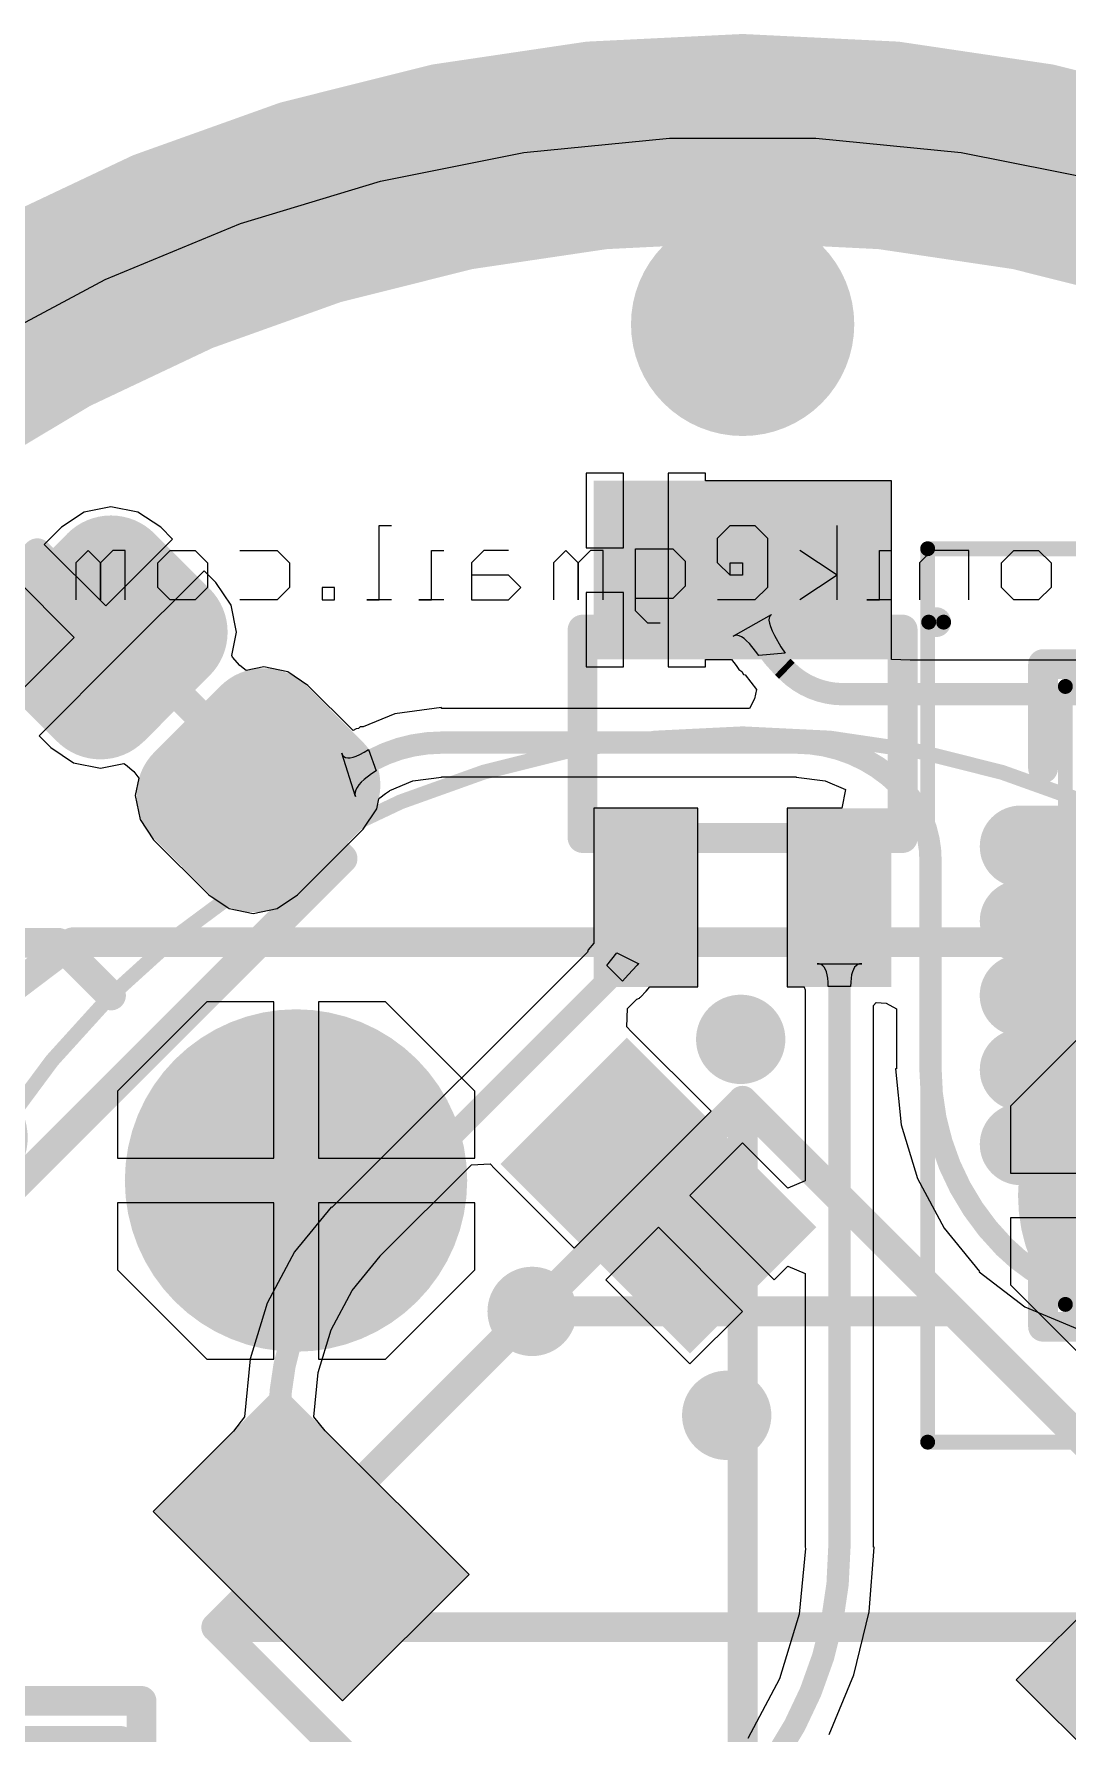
# Model space of a CAD drawing. Header units: millimetres. Extents: x 55.2 to 76.6, y 56.7 to 78.1.
# Drawn here: x 61.15 to 68.09, y 66.73 to 78.14 of the extents above; entities that cross this region are included whole.
import ezdxf

# ---------------------------------------------------------------- set-up
doc = ezdxf.new("R2010")
doc.units = ezdxf.units.MM
for name, color, linetype in [('BottomLayer', 5, 'Continuous'), ('BottomOverlay', 54, 'Continuous'), ('BottomPaste', 16, 'Continuous'), ('BottomSolder', 6, 'Continuous'), ('Mechanical1', 6, 'Continuous'), ('Mechanical13', 56, 'Continuous'), ('Mechanical15', 56, 'Continuous'), ('MultiLayer', 9, 'Continuous'), ('PadHoleLayer', 156, 'Continuous'), ('TopLayer', 1, 'Continuous'), ('TopOverlay', 2, 'Continuous'), ('TopPaste', 8, 'Continuous'), ('TopSolder', 216, 'Continuous'), ('ViaHoleLayer', 16, 'Continuous')]:
    doc.layers.add(name, color=color, linetype=linetype)

# ---------------------------------------------------------------- blocks, each defined once
blk = doc.blocks.new('DCK_2')
at = {"layer": 'TopLayer'}
for points in [[(-0.85, 0.65), (-0.45, 0.65), (-0.85, 1.55), (-0.45, 1.55)], [(0.45, 0.65), (0.85, 0.65), (0.45, 1.55), (0.85, 1.55)], [(-0.85, -1.55), (-0.45, -1.55), (-0.85, -0.65), (-0.45, -0.65)], [(-0.2, -1.55), (0.2, -1.55), (-0.2, -0.65), (0.2, -0.65)], [(0.45, -1.55), (0.85, -1.55), (0.45, -0.65), (0.85, -0.65)]]:
    blk.add_solid(points, dxfattribs=at)
at = {"layer": 'TopOverlay', "const_width": 0.2}
for points in [[(-1.075, -0.7), (-1.075, 0.7)], [(1.075, 0.7), (-1.075, 0.7)], [(1.075, -0.7), (1.075, 0.7)], [(1.075, -0.7), (-1.075, -0.7)]]:
    blk.add_lwpolyline(points, dxfattribs=at)
at = {"layer": 'TopOverlay'}
for points, const_width in [([(-1.125, 0.7, 1), (-1.025, 0.7, 1)], 0.1), ([(-1.125, 0.7, 1), (-1.025, 0.7, 1)], 0.1), ([(1.025, 0.7, 1), (1.125, 0.7, 1)], 0.1), ([(1.025, 0.7, 1), (1.125, 0.7, 1)], 0.1), ([(-1.25, -0.75, 1), (-1.35, -0.75, 1)], 0.1), ([(-1.125, -0.7, 1), (-1.025, -0.7, 1)], 0.1), ([(-1.125, -0.7, 1), (-1.025, -0.7, 1)], 0.1), ([(1.025, -0.7, 1), (1.125, -0.7, 1)], 0.1), ([(1.025, -0.7, 1), (1.125, -0.7, 1)], 0.1), ([(-1.375, -0.75, 1), (-1.325, -0.75, 1)], 0.05), ([(-1.275, -0.75, 1), (-1.225, -0.75, 1)], 0.05)]:
    blk.add_lwpolyline(points, format="xyb", close=True, dxfattribs=dict(at, const_width=const_width))
at = {"layer": 'TopPaste'}
for points in [[(-0.85, 0.65), (-0.45, 0.65), (-0.85, 1.55), (-0.45, 1.55)], [(0.45, 0.65), (0.85, 0.65), (0.45, 1.55), (0.85, 1.55)], [(-0.85, -1.55), (-0.45, -1.55), (-0.85, -0.65), (-0.45, -0.65)], [(-0.2, -1.55), (0.2, -1.55), (-0.2, -0.65), (0.2, -0.65)], [(0.45, -1.55), (0.85, -1.55), (0.45, -0.65), (0.85, -0.65)]]:
    blk.add_solid(points, dxfattribs=at)
at = {"layer": 'TopSolder'}
for points in [[(-1, 0.5), (-0.3, 0.5), (-1, 1.7), (-0.3, 1.7)], [(0.3, 0.5), (1, 0.5), (0.3, 1.7), (1, 1.7)], [(-1, -1.7), (-0.3, -1.7), (-1, -0.5), (-0.3, -0.5)], [(-0.35, -1.7), (0.35, -1.7), (-0.35, -0.5), (0.35, -0.5)], [(0.3, -1.7), (1, -1.7), (0.3, -0.5), (1, -0.5)]]:
    blk.add_solid(points, dxfattribs=at)
blk = doc.blocks.new('LINX_CELL_HOLDER_SMT_1225_B_4')
at = {"layer": 'BottomLayer', "const_width": 1}
for points in [[(-3.5, -2.9, 1), (-2.5, -2.9, 1)], [(2.5, -3, 1), (3.5, -3, 1)]]:
    blk.add_lwpolyline(points, format="xyb", close=True, dxfattribs=at)
at = {"layer": 'BottomOverlay', "const_width": 0.1}
for points in [[(6, 0, 1), (-6, 0, 1)], [(4.45, -4.6, 1), (4.55, -4.6, 1)], [(4.45, -4.6, 1), (4.55, -4.6, 1)]]:
    blk.add_lwpolyline(points, format="xyb", close=True, dxfattribs=at)
at = {"layer": 'BottomOverlay', "const_width": 0.2}
for points in [[(6.75, -2.9), (4.5, -4.6)], [(4.5, -4.6), (-4.5, -4.6)]]:
    blk.add_lwpolyline(points, dxfattribs=at)
at = {"layer": 'BottomPaste', "const_width": 1}
for points in [[(-3.5, -2.9, 1), (-2.5, -2.9, 1)], [(2.5, -3, 1), (3.5, -3, 1)]]:
    blk.add_lwpolyline(points, format="xyb", close=True, dxfattribs=at)
at = {"layer": 'BottomSolder', "const_width": 1.15}
for points in [[(-3.575, -2.9, 1), (-2.425, -2.9, 1)], [(2.425, -3, 1), (3.575, -3, 1)]]:
    blk.add_lwpolyline(points, format="xyb", close=True, dxfattribs=at)
blk = doc.blocks.new('WS2812B_10')
at = {"layer": 'TopLayer'}
for points in [[(-3.2, 1.2), (-1.7, 1.2), (-3.2, 2.1), (-1.7, 2.1)], [(1.7, 1.2), (3.2, 1.2), (1.7, 2.1), (3.2, 2.1)], [(-3.2, -2.1), (-1.7, -2.1), (-3.2, -1.2), (-1.7, -1.2)], [(1.7, -2.1), (3.2, -2.1), (1.7, -1.2), (3.2, -1.2)]]:
    blk.add_solid(points, dxfattribs=at)
at = {"layer": 'TopOverlay', "const_width": 0.2}
for points in [[(2.5, 2.5), (-2.5, 2.5)], [(-2.5, 2.5), (-2.5, -2.5)], [(2.5, 2.5), (2.5, -2.5)], [(2.5, -0.5), (0.5, -2.5)], [(2.5, -2.5), (-2.5, -2.5)]]:
    blk.add_lwpolyline(points, dxfattribs=at)
at = {"layer": 'TopOverlay', "const_width": 0.1}
for points in [[(-2.55, 2.5, 1), (-2.45, 2.5, 1)], [(-2.55, 2.5, 1), (-2.45, 2.5, 1)], [(2.45, 2.5, 1), (2.55, 2.5, 1)], [(2.45, 2.5, 1), (2.55, 2.5, 1)], [(2.45, -0.5, 1), (2.55, -0.5, 1)], [(-2.55, -2.5, 1), (-2.45, -2.5, 1)], [(-2.55, -2.5, 1), (-2.45, -2.5, 1)], [(0.45, -2.5, 1), (0.55, -2.5, 1)], [(2.45, -2.5, 1), (2.55, -2.5, 1)], [(2.45, -2.5, 1), (2.55, -2.5, 1)]]:
    blk.add_lwpolyline(points, format="xyb", close=True, dxfattribs=at)
at = {"layer": 'TopPaste'}
for points in [[(-3.2, 1.2), (-1.7, 1.2), (-3.2, 2.1), (-1.7, 2.1)], [(1.7, 1.2), (3.2, 1.2), (1.7, 2.1), (3.2, 2.1)], [(-3.2, -2.1), (-1.7, -2.1), (-3.2, -1.2), (-1.7, -1.2)], [(1.7, -2.1), (3.2, -2.1), (1.7, -1.2), (3.2, -1.2)]]:
    blk.add_solid(points, dxfattribs=at)
at = {"layer": 'TopSolder'}
for points in [[(-3.35, 1.05), (-1.55, 1.05), (-3.35, 2.25), (-1.55, 2.25)], [(1.55, 1.05), (3.35, 1.05), (1.55, 2.25), (3.35, 2.25)], [(-3.35, -2.25), (-1.55, -2.25), (-3.35, -1.05), (-1.55, -1.05)], [(1.55, -2.25), (3.35, -2.25), (1.55, -1.05), (3.35, -1.05)]]:
    blk.add_solid(points, dxfattribs=at)
blk = doc.blocks.new('C1608_0603_11')
at = {"layer": 'Mechanical13', "const_width": 0.2}
for points in [[(1.524, 0.762), (-1.524, 0.762)], [(-1.524, -0.762), (-1.524, 0.762)], [(1.524, -0.762), (1.524, 0.762)], [(-1.524, -0.762), (1.524, -0.762)]]:
    blk.add_lwpolyline(points, dxfattribs=at)
at = {"layer": 'Mechanical13', "const_width": 0.1}
for points in [[(-1.574, 0.762, 1), (-1.474, 0.762, 1)], [(-1.574, 0.762, 1), (-1.474, 0.762, 1)], [(1.474, 0.762, 1), (1.574, 0.762, 1)], [(1.474, 0.762, 1), (1.574, 0.762, 1)], [(-1.574, -0.762, 1), (-1.474, -0.762, 1)], [(-1.574, -0.762, 1), (-1.474, -0.762, 1)], [(1.474, -0.762, 1), (1.574, -0.762, 1)], [(1.474, -0.762, 1), (1.574, -0.762, 1)]]:
    blk.add_lwpolyline(points, format="xyb", close=True, dxfattribs=at)
at = {"layer": 'TopLayer'}
for points in [[(-1.393, -0.499), (-0.293, -0.499), (-1.393, 0.501), (-0.293, 0.501)], [(0.307, -0.499), (1.407, -0.499), (0.307, 0.501), (1.407, 0.501)]]:
    blk.add_solid(points, dxfattribs=at)
at = {"layer": 'TopOverlay', "const_width": 0.2}
for points in [[(1.307, 0.901), (-1.793, 0.901)], [(-1.793, -0.899), (-1.793, 0.901)], [(1.307, -0.899), (-1.793, -0.899)]]:
    blk.add_lwpolyline(points, dxfattribs=at)
at = {"layer": 'TopOverlay', "const_width": 0.1}
for points in [[(-1.843, 0.901, 1), (-1.743, 0.901, 1)], [(-1.843, 0.901, 1), (-1.743, 0.901, 1)], [(1.257, 0.901, 1), (1.357, 0.901, 1)], [(-1.843, -0.899, 1), (-1.743, -0.899, 1)], [(-1.843, -0.899, 1), (-1.743, -0.899, 1)], [(1.257, -0.899, 1), (1.357, -0.899, 1)]]:
    blk.add_lwpolyline(points, format="xyb", close=True, dxfattribs=at)
at = {"layer": 'TopPaste'}
for points in [[(-1.393, -0.499), (-0.293, -0.499), (-1.393, 0.501), (-0.293, 0.501)], [(0.307, -0.499), (1.407, -0.499), (0.307, 0.501), (1.407, 0.501)]]:
    blk.add_solid(points, dxfattribs=at)
at = {"layer": 'TopSolder'}
for points in [[(-1.543, -0.649), (-0.143, -0.649), (-1.543, 0.651), (-0.143, 0.651)], [(0.157, -0.649), (1.557, -0.649), (0.157, 0.651), (1.557, 0.651)]]:
    blk.add_solid(points, dxfattribs=at)
blk = doc.blocks.new('EVPAA_02K_15')
at = {"layer": 'TopLayer', "const_width": 0.262}
for points in [[(-2.119, 0.988, 1), (-1.856, 0.988, 1)], [(-1.494, 0.988, 1), (-1.231, 0.988, 1)], [(1.231, 0.988, 1), (1.494, 0.988, 1)], [(1.856, 0.988, 1), (2.119, 0.988, 1)], [(-2.119, 0.463, 1), (-1.856, 0.463, 1)], [(-1.494, 0.463, 1), (-1.231, 0.463, 1)], [(1.231, 0.463, 1), (1.494, 0.463, 1)], [(1.856, 0.463, 1), (2.119, 0.463, 1)], [(-2.119, -0.463, 1), (-1.856, -0.463, 1)], [(-1.494, -0.463, 1), (-1.231, -0.463, 1)], [(1.231, -0.463, 1), (1.494, -0.463, 1)], [(1.856, -0.463, 1), (2.119, -0.463, 1)], [(-2.119, -0.988, 1), (-1.856, -0.988, 1)], [(-1.494, -0.988, 1), (-1.231, -0.988, 1)], [(1.231, -0.988, 1), (1.494, -0.988, 1)], [(1.856, -0.988, 1), (2.119, -0.988, 1)]]:
    blk.add_lwpolyline(points, format="xyb", close=True, dxfattribs=at)
at = {"layer": 'TopLayer'}
for points in [[(-1.987, 0.2), (-1.362, 0.2), (-1.987, 1.25), (-1.362, 1.25)], [(1.988, 1.25), (1.362, 1.25), (1.988, 0.2), (1.362, 0.2)], [(-2.25, 0.463), (-1.1, 0.463), (-2.25, 0.988), (-1.1, 0.988)], [(2.25, 0.988), (1.1, 0.988), (2.25, 0.463), (1.1, 0.463)], [(-1.988, -1.25), (-1.363, -1.25), (-1.988, -0.2), (-1.363, -0.2)], [(1.988, -0.2), (1.362, -0.2), (1.988, -1.25), (1.362, -1.25)], [(-2.25, -0.988), (-1.1, -0.988), (-2.25, -0.463), (-1.1, -0.463)], [(2.25, -0.463), (1.1, -0.463), (2.25, -0.988), (1.1, -0.988)]]:
    blk.add_solid(points, dxfattribs=at)
at = {"layer": 'TopOverlay', "const_width": 0.2}
for points in [[(-1.75, 1.45), (1.75, 1.45)], [(-1.75, 1.45), (-1.75, -1.45)], [(1.75, 1.45), (1.75, -1.45)], [(0, 1), (0, 0.5)], [(-0.5, 0), (0, -0.5)], [(0, -0.5), (0, -1)], [(-1.75, -1.45), (1.75, -1.45)]]:
    blk.add_lwpolyline(points, dxfattribs=at)
at = {"layer": 'TopOverlay', "const_width": 0.1}
for points in [[(-1.8, 1.45, 1), (-1.7, 1.45, 1)], [(-1.8, 1.45, 1), (-1.7, 1.45, 1)], [(1.7, 1.45, 1), (1.8, 1.45, 1)], [(1.7, 1.45, 1), (1.8, 1.45, 1)], [(-0.05, 1, 1), (0.05, 1, 1)], [(-0.05, 0.5, 1), (0.05, 0.5, 1)], [(-0.55, 0, 1), (-0.45, 0, 1)], [(-0.05, -0.5, 1), (0.05, -0.5, 1)], [(-0.05, -0.5, 1), (0.05, -0.5, 1)], [(-0.05, -1, 1), (0.05, -1, 1)], [(-1.8, -1.45, 1), (-1.7, -1.45, 1)], [(-1.8, -1.45, 1), (-1.7, -1.45, 1)], [(1.7, -1.45, 1), (1.8, -1.45, 1)], [(1.7, -1.45, 1), (1.8, -1.45, 1)]]:
    blk.add_lwpolyline(points, format="xyb", close=True, dxfattribs=at)
at = {"layer": 'TopPaste', "const_width": 0.262}
for points in [[(-2.119, 0.988, 1), (-1.856, 0.988, 1)], [(-1.494, 0.988, 1), (-1.231, 0.988, 1)], [(1.231, 0.988, 1), (1.494, 0.988, 1)], [(1.856, 0.988, 1), (2.119, 0.988, 1)], [(-2.119, 0.463, 1), (-1.856, 0.463, 1)], [(-1.494, 0.463, 1), (-1.231, 0.463, 1)], [(1.231, 0.463, 1), (1.494, 0.463, 1)], [(1.856, 0.463, 1), (2.119, 0.463, 1)], [(-2.119, -0.463, 1), (-1.856, -0.463, 1)], [(-1.494, -0.463, 1), (-1.231, -0.463, 1)], [(1.231, -0.463, 1), (1.494, -0.463, 1)], [(1.856, -0.463, 1), (2.119, -0.463, 1)], [(-2.119, -0.988, 1), (-1.856, -0.988, 1)], [(-1.494, -0.988, 1), (-1.231, -0.988, 1)], [(1.231, -0.988, 1), (1.494, -0.988, 1)], [(1.856, -0.988, 1), (2.119, -0.988, 1)]]:
    blk.add_lwpolyline(points, format="xyb", close=True, dxfattribs=at)
at = {"layer": 'TopPaste'}
for points in [[(-1.987, 0.2), (-1.362, 0.2), (-1.987, 1.25), (-1.362, 1.25)], [(1.988, 1.25), (1.362, 1.25), (1.988, 0.2), (1.362, 0.2)], [(-2.25, 0.463), (-1.1, 0.463), (-2.25, 0.988), (-1.1, 0.988)], [(2.25, 0.988), (1.1, 0.988), (2.25, 0.463), (1.1, 0.463)], [(-1.988, -1.25), (-1.363, -1.25), (-1.988, -0.2), (-1.363, -0.2)], [(1.988, -0.2), (1.362, -0.2), (1.988, -1.25), (1.362, -1.25)], [(-2.25, -0.988), (-1.1, -0.988), (-2.25, -0.463), (-1.1, -0.463)], [(2.25, -0.463), (1.1, -0.463), (2.25, -0.988), (1.1, -0.988)]]:
    blk.add_solid(points, dxfattribs=at)
at = {"layer": 'TopSolder', "const_width": 0.412}
for points in [[(-2.194, 0.988, 1), (-1.781, 0.988, 1)], [(-1.569, 0.988, 1), (-1.156, 0.988, 1)], [(1.156, 0.988, 1), (1.569, 0.988, 1)], [(1.781, 0.988, 1), (2.194, 0.988, 1)], [(-2.194, 0.463, 1), (-1.781, 0.463, 1)], [(-1.569, 0.463, 1), (-1.156, 0.463, 1)], [(1.156, 0.463, 1), (1.569, 0.463, 1)], [(1.781, 0.463, 1), (2.194, 0.463, 1)], [(-2.194, -0.463, 1), (-1.781, -0.463, 1)], [(-1.569, -0.463, 1), (-1.156, -0.463, 1)], [(1.156, -0.463, 1), (1.569, -0.463, 1)], [(1.781, -0.463, 1), (2.194, -0.463, 1)], [(-2.194, -0.988, 1), (-1.781, -0.988, 1)], [(-1.569, -0.988, 1), (-1.156, -0.988, 1)], [(1.156, -0.988, 1), (1.569, -0.988, 1)], [(1.781, -0.988, 1), (2.194, -0.988, 1)]]:
    blk.add_lwpolyline(points, format="xyb", close=True, dxfattribs=at)
at = {"layer": 'TopSolder'}
for points in [[(-1.987, 0.05), (-1.362, 0.05), (-1.987, 1.4), (-1.362, 1.4)], [(1.988, 1.4), (1.362, 1.4), (1.988, 0.05), (1.362, 0.05)], [(-2.4, 0.463), (-0.95, 0.463), (-2.4, 0.988), (-0.95, 0.988)], [(2.4, 0.988), (0.95, 0.988), (2.4, 0.463), (0.95, 0.463)], [(-1.988, -1.4), (-1.363, -1.4), (-1.988, -0.05), (-1.363, -0.05)], [(1.988, -0.05), (1.362, -0.05), (1.988, -1.4), (1.362, -1.4)], [(-2.4, -0.988), (-0.95, -0.988), (-2.4, -0.463), (-0.95, -0.463)], [(2.4, -0.463), (0.95, -0.463), (2.4, -0.988), (0.95, -0.988)]]:
    blk.add_solid(points, dxfattribs=at)
blk = doc.blocks.new('20M1_M_16')
at = {"layer": 'Mechanical13', "const_width": 0.1}
for points in [[(-2.075, -2.075), (-2.075, 2.075)], [(2.075, 2.075), (-2.075, 2.075)], [(2.075, -2.075), (2.075, 2.075)], [(2.075, -2.075), (-2.075, -2.075)]]:
    blk.add_lwpolyline(points, dxfattribs=at)
at = {"layer": 'Mechanical13'}
for points, const_width in [([(-2.1, 2.075, 1), (-2.05, 2.075, 1)], 0.05), ([(-2.1, 2.075, 1), (-2.05, 2.075, 1)], 0.05), ([(2.05, 2.075, 1), (2.1, 2.075, 1)], 0.05), ([(2.05, 2.075, 1), (2.1, 2.075, 1)], 0.05), ([(-0.675, 1.175, 1), (-1.675, 1.175, 1)], 0.1), ([(-1.7, 1.175, 1), (-1.65, 1.175, 1)], 0.05), ([(-0.7, 1.175, 1), (-0.65, 1.175, 1)], 0.05), ([(-2.1, -2.075, 1), (-2.05, -2.075, 1)], 0.05), ([(-2.1, -2.075, 1), (-2.05, -2.075, 1)], 0.05), ([(2.05, -2.075, 1), (2.1, -2.075, 1)], 0.05), ([(2.05, -2.075, 1), (2.1, -2.075, 1)], 0.05)]:
    blk.add_lwpolyline(points, format="xyb", close=True, dxfattribs=dict(at, const_width=const_width))
at = {"layer": 'Mechanical15', "const_width": 0.1}
for points in [[(-3, -3), (-3, 3)], [(3, 3), (-3, 3)], [(3, -3), (3, 3)], [(0, -0.5), (0, 0.5)], [(0.5, 0), (-0.5, 0)], [(3, -3), (-3, -3)]]:
    blk.add_lwpolyline(points, dxfattribs=at)
at = {"layer": 'Mechanical15', "const_width": 0.05}
for points in [[(-3.025, 3, 1), (-2.975, 3, 1)], [(-3.025, 3, 1), (-2.975, 3, 1)], [(2.975, 3, 1), (3.025, 3, 1)], [(2.975, 3, 1), (3.025, 3, 1)], [(-0.025, 0.5, 1), (0.025, 0.5, 1)], [(-0.525, 0, 1), (-0.475, 0, 1)], [(0.475, 0, 1), (0.525, 0, 1)], [(-0.025, -0.5, 1), (0.025, -0.5, 1)], [(-3.025, -3, 1), (-2.975, -3, 1)], [(-3.025, -3, 1), (-2.975, -3, 1)], [(2.975, -3, 1), (3.025, -3, 1)], [(2.975, -3, 1), (3.025, -3, 1)]]:
    blk.add_lwpolyline(points, format="xyb", close=True, dxfattribs=at)
at = {"layer": 'TopLayer', "const_width": 0.25}
for points in [[(-1, 2.375), (-1, 1.725)], [(-0.5, 2.375), (-0.5, 1.725)], [(0, 2.375), (0, 1.725)], [(0.5, 2.375), (0.5, 1.725)], [(1, 2.375), (1, 1.725)], [(-2.375, 1), (-1.725, 1)], [(1.725, 1), (2.375, 1)], [(-2.375, 0.5), (-1.725, 0.5)], [(1.725, 0.5), (2.375, 0.5)], [(-2.375, 0), (-1.725, 0)], [(1.725, 0), (2.375, 0)], [(-2.375, -0.5), (-1.725, -0.5)], [(1.725, -0.5), (2.375, -0.5)], [(-2.375, -1), (-1.725, -1)], [(1.725, -1), (2.375, -1)], [(-1, -1.725), (-1, -2.375)], [(-0.5, -1.725), (-0.5, -2.375)], [(0, -1.725), (0, -2.375)], [(0.5, -1.725), (0.5, -2.375)], [(1, -1.725), (1, -2.375)]]:
    blk.add_lwpolyline(points, dxfattribs=at)
at = {"layer": 'TopLayer', "const_width": 0.125}
for points in [[(-1.062, 2.375, 1), (-0.937, 2.375, 1)], [(-0.562, 2.375, 1), (-0.437, 2.375, 1)], [(-0.062, 2.375, 1), (0.062, 2.375, 1)], [(0.437, 2.375, 1), (0.562, 2.375, 1)], [(0.938, 2.375, 1), (1.063, 2.375, 1)], [(-1.062, 1.725, 1), (-0.937, 1.725, 1)], [(-0.562, 1.725, 1), (-0.437, 1.725, 1)], [(-0.062, 1.725, 1), (0.062, 1.725, 1)], [(0.437, 1.725, 1), (0.562, 1.725, 1)], [(0.938, 1.725, 1), (1.063, 1.725, 1)], [(-2.438, 1, 1), (-2.313, 1, 1)], [(-1.788, 1, 1), (-1.663, 1, 1)], [(1.662, 1, 1), (1.787, 1, 1)], [(2.312, 1, 1), (2.437, 1, 1)], [(-2.438, 0.5, 1), (-2.313, 0.5, 1)], [(-1.788, 0.5, 1), (-1.663, 0.5, 1)], [(1.662, 0.5, 1), (1.787, 0.5, 1)], [(2.312, 0.5, 1), (2.437, 0.5, 1)], [(-2.438, 0, 1), (-2.313, 0, 1)], [(-1.788, 0, 1), (-1.663, 0, 1)], [(1.662, 0, 1), (1.787, 0, 1)], [(2.312, 0, 1), (2.437, 0, 1)], [(-2.438, -0.5, 1), (-2.313, -0.5, 1)], [(-1.788, -0.5, 1), (-1.663, -0.5, 1)], [(1.662, -0.5, 1), (1.787, -0.5, 1)], [(2.312, -0.5, 1), (2.437, -0.5, 1)], [(-2.438, -1, 1), (-2.313, -1, 1)], [(-1.788, -1, 1), (-1.663, -1, 1)], [(1.662, -1, 1), (1.787, -1, 1)], [(2.312, -1, 1), (2.437, -1, 1)], [(-1.063, -1.725, 1), (-0.938, -1.725, 1)], [(-0.562, -1.725, 1), (-0.437, -1.725, 1)], [(-0.062, -1.725, 1), (0.062, -1.725, 1)], [(0.437, -1.725, 1), (0.562, -1.725, 1)], [(0.937, -1.725, 1), (1.062, -1.725, 1)], [(-1.063, -2.375, 1), (-0.938, -2.375, 1)], [(-0.562, -2.375, 1), (-0.437, -2.375, 1)], [(-0.062, -2.375, 1), (0.062, -2.375, 1)], [(0.437, -2.375, 1), (0.562, -2.375, 1)], [(0.937, -2.375, 1), (1.062, -2.375, 1)]]:
    blk.add_lwpolyline(points, format="xyb", close=True, dxfattribs=at)
at = {"layer": 'TopLayer'}
blk.add_solid([(-1.35, -1.35), (1.35, -1.35), (-1.35, 1.35), (1.35, 1.35)], dxfattribs=at)
at = {"layer": 'TopOverlay'}
for points, const_width in [([(-2.75, 2.075, 1), (-3, 2.075, 1)], 0.25), ([(-2.275, 2.225, 1), (-2.175, 2.225, 1)], 0.1), ([(-2.275, 2.225, 1), (-2.175, 2.225, 1)], 0.1), ([(-1.575, 2.225, 1), (-1.475, 2.225, 1)], 0.1), ([(1.475, 2.225, 1), (1.575, 2.225, 1)], 0.1), ([(2.175, 2.225, 1), (2.275, 2.225, 1)], 0.1), ([(2.175, 2.225, 1), (2.275, 2.225, 1)], 0.1), ([(-3.063, 2.075, 1), (-2.938, 2.075, 1)], 0.125), ([(-2.812, 2.075, 1), (-2.688, 2.075, 1)], 0.125), ([(-2.275, 1.525, 1), (-2.175, 1.525, 1)], 0.1), ([(2.175, 1.525, 1), (2.275, 1.525, 1)], 0.1), ([(-2.275, -1.525, 1), (-2.175, -1.525, 1)], 0.1), ([(2.175, -1.525, 1), (2.275, -1.525, 1)], 0.1), ([(-2.275, -2.225, 1), (-2.175, -2.225, 1)], 0.1), ([(-2.275, -2.225, 1), (-2.175, -2.225, 1)], 0.1), ([(-1.575, -2.225, 1), (-1.475, -2.225, 1)], 0.1), ([(1.475, -2.225, 1), (1.575, -2.225, 1)], 0.1), ([(2.175, -2.225, 1), (2.275, -2.225, 1)], 0.1), ([(2.175, -2.225, 1), (2.275, -2.225, 1)], 0.1)]:
    blk.add_lwpolyline(points, format="xyb", close=True, dxfattribs=dict(at, const_width=const_width))
at = {"layer": 'TopOverlay', "const_width": 0.2}
for points in [[(-2.225, 1.525), (-2.225, 2.225)], [(-1.525, 2.225), (-2.225, 2.225)], [(2.225, 2.225), (1.525, 2.225)], [(2.225, 1.525), (2.225, 2.225)], [(-2.225, -2.225), (-2.225, -1.525)], [(2.225, -2.225), (2.225, -1.525)], [(-1.525, -2.225), (-2.225, -2.225)], [(2.225, -2.225), (1.525, -2.225)]]:
    blk.add_lwpolyline(points, dxfattribs=at)
at = {"layer": 'TopPaste', "const_width": 0.25}
for points in [[(-1, 2.375), (-1, 1.725)], [(-0.5, 2.375), (-0.5, 1.725)], [(0, 2.375), (0, 1.725)], [(0.5, 2.375), (0.5, 1.725)], [(1, 2.375), (1, 1.725)], [(-2.375, 1), (-1.725, 1)], [(1.725, 1), (2.375, 1)], [(-2.375, 0.5), (-1.725, 0.5)], [(1.725, 0.5), (2.375, 0.5)], [(-2.375, 0), (-1.725, 0)], [(1.725, 0), (2.375, 0)], [(-2.375, -0.5), (-1.725, -0.5)], [(1.725, -0.5), (2.375, -0.5)], [(-2.375, -1), (-1.725, -1)], [(1.725, -1), (2.375, -1)], [(-1, -1.725), (-1, -2.375)], [(-0.5, -1.725), (-0.5, -2.375)], [(0, -1.725), (0, -2.375)], [(0.5, -1.725), (0.5, -2.375)], [(1, -1.725), (1, -2.375)]]:
    blk.add_lwpolyline(points, dxfattribs=at)
at = {"layer": 'TopPaste', "const_width": 0.125}
for points in [[(-1.062, 2.375, 1), (-0.937, 2.375, 1)], [(-0.562, 2.375, 1), (-0.437, 2.375, 1)], [(-0.062, 2.375, 1), (0.062, 2.375, 1)], [(0.437, 2.375, 1), (0.562, 2.375, 1)], [(0.938, 2.375, 1), (1.063, 2.375, 1)], [(-1.062, 1.725, 1), (-0.937, 1.725, 1)], [(-0.562, 1.725, 1), (-0.437, 1.725, 1)], [(-0.062, 1.725, 1), (0.062, 1.725, 1)], [(0.437, 1.725, 1), (0.562, 1.725, 1)], [(0.938, 1.725, 1), (1.063, 1.725, 1)], [(-2.438, 1, 1), (-2.313, 1, 1)], [(-1.788, 1, 1), (-1.663, 1, 1)], [(1.662, 1, 1), (1.787, 1, 1)], [(2.312, 1, 1), (2.437, 1, 1)], [(-2.438, 0.5, 1), (-2.313, 0.5, 1)], [(-1.788, 0.5, 1), (-1.663, 0.5, 1)], [(1.662, 0.5, 1), (1.787, 0.5, 1)], [(2.312, 0.5, 1), (2.437, 0.5, 1)], [(-2.438, 0, 1), (-2.313, 0, 1)], [(-1.788, 0, 1), (-1.663, 0, 1)], [(1.662, 0, 1), (1.787, 0, 1)], [(2.312, 0, 1), (2.437, 0, 1)], [(-2.438, -0.5, 1), (-2.313, -0.5, 1)], [(-1.788, -0.5, 1), (-1.663, -0.5, 1)], [(1.662, -0.5, 1), (1.787, -0.5, 1)], [(2.312, -0.5, 1), (2.437, -0.5, 1)], [(-2.438, -1, 1), (-2.313, -1, 1)], [(-1.788, -1, 1), (-1.663, -1, 1)], [(1.662, -1, 1), (1.787, -1, 1)], [(2.312, -1, 1), (2.437, -1, 1)], [(-1.063, -1.725, 1), (-0.938, -1.725, 1)], [(-0.562, -1.725, 1), (-0.437, -1.725, 1)], [(-0.062, -1.725, 1), (0.062, -1.725, 1)], [(0.437, -1.725, 1), (0.562, -1.725, 1)], [(0.937, -1.725, 1), (1.062, -1.725, 1)], [(-1.063, -2.375, 1), (-0.938, -2.375, 1)], [(-0.562, -2.375, 1), (-0.437, -2.375, 1)], [(-0.062, -2.375, 1), (0.062, -2.375, 1)], [(0.437, -2.375, 1), (0.562, -2.375, 1)], [(0.937, -2.375, 1), (1.062, -2.375, 1)]]:
    blk.add_lwpolyline(points, format="xyb", close=True, dxfattribs=at)
at = {"layer": 'TopPaste'}
blk.add_solid([(-1.35, -1.35), (1.35, -1.35), (-1.35, 1.35), (1.35, 1.35)], dxfattribs=at)
at = {"layer": 'TopSolder', "const_width": 0.55}
for points in [[(-1, 2.375), (-1, 1.725)], [(-0.5, 2.375), (-0.5, 1.725)], [(0, 2.375), (0, 1.725)], [(0.5, 2.375), (0.5, 1.725)], [(1, 2.375), (1, 1.725)], [(-2.375, 1), (-1.725, 1)], [(1.725, 1), (2.375, 1)], [(-2.375, 0.5), (-1.725, 0.5)], [(1.725, 0.5), (2.375, 0.5)], [(-2.375, 0), (-1.725, 0)], [(1.725, 0), (2.375, 0)], [(-2.375, -0.5), (-1.725, -0.5)], [(1.725, -0.5), (2.375, -0.5)], [(-2.375, -1), (-1.725, -1)], [(1.725, -1), (2.375, -1)], [(-1, -1.725), (-1, -2.375)], [(-0.5, -1.725), (-0.5, -2.375)], [(0, -1.725), (0, -2.375)], [(0.5, -1.725), (0.5, -2.375)], [(1, -1.725), (1, -2.375)]]:
    blk.add_lwpolyline(points, dxfattribs=at)
at = {"layer": 'TopSolder', "const_width": 0.275}
for points in [[(-1.137, 2.375, 1), (-0.862, 2.375, 1)], [(-0.637, 2.375, 1), (-0.362, 2.375, 1)], [(-0.138, 2.375, 1), (0.138, 2.375, 1)], [(0.362, 2.375, 1), (0.637, 2.375, 1)], [(0.863, 2.375, 1), (1.138, 2.375, 1)], [(-1.137, 1.725, 1), (-0.862, 1.725, 1)], [(-0.637, 1.725, 1), (-0.362, 1.725, 1)], [(-0.138, 1.725, 1), (0.138, 1.725, 1)], [(0.362, 1.725, 1), (0.637, 1.725, 1)], [(0.863, 1.725, 1), (1.138, 1.725, 1)], [(-2.513, 1, 1), (-2.238, 1, 1)], [(-1.863, 1, 1), (-1.588, 1, 1)], [(1.587, 1, 1), (1.862, 1, 1)], [(2.237, 1, 1), (2.512, 1, 1)], [(-2.513, 0.5, 1), (-2.238, 0.5, 1)], [(-1.863, 0.5, 1), (-1.588, 0.5, 1)], [(1.587, 0.5, 1), (1.862, 0.5, 1)], [(2.237, 0.5, 1), (2.512, 0.5, 1)], [(-2.513, 0, 1), (-2.238, 0, 1)], [(-1.863, 0, 1), (-1.588, 0, 1)], [(1.587, 0, 1), (1.862, 0, 1)], [(2.237, 0, 1), (2.512, 0, 1)], [(-2.513, -0.5, 1), (-2.238, -0.5, 1)], [(-1.863, -0.5, 1), (-1.588, -0.5, 1)], [(1.587, -0.5, 1), (1.862, -0.5, 1)], [(2.237, -0.5, 1), (2.512, -0.5, 1)], [(-2.513, -1, 1), (-2.238, -1, 1)], [(-1.863, -1, 1), (-1.588, -1, 1)], [(1.587, -1, 1), (1.862, -1, 1)], [(2.237, -1, 1), (2.512, -1, 1)], [(-1.138, -1.725, 1), (-0.863, -1.725, 1)], [(-0.637, -1.725, 1), (-0.362, -1.725, 1)], [(-0.138, -1.725, 1), (0.138, -1.725, 1)], [(0.362, -1.725, 1), (0.637, -1.725, 1)], [(0.862, -1.725, 1), (1.137, -1.725, 1)], [(-1.138, -2.375, 1), (-0.863, -2.375, 1)], [(-0.637, -2.375, 1), (-0.362, -2.375, 1)], [(-0.138, -2.375, 1), (0.138, -2.375, 1)], [(0.362, -2.375, 1), (0.637, -2.375, 1)], [(0.862, -2.375, 1), (1.137, -2.375, 1)]]:
    blk.add_lwpolyline(points, format="xyb", close=True, dxfattribs=at)
at = {"layer": 'TopSolder'}
blk.add_solid([(-1.5, -1.5), (1.5, -1.5), (-1.5, 1.5), (1.5, 1.5)], dxfattribs=at)

msp = doc.modelspace()

# ---------------------------------------------------------------- linework, layer by layer
at = {"layer": 'BottomLayer'}
for p, q in [((64.444, 77.341), (65.422, 77.437)), ((65.422, 77.437), (66.404, 77.437)), ((66.404, 77.437), (67.382, 77.341)), ((63.48, 77.149), (64.444, 77.341)), ((67.382, 77.341), (68.346, 77.149)), ((62.54, 76.864), (63.48, 77.149)), ((61.632, 76.488), (62.54, 76.864)), ((60.766, 76.025), (61.632, 76.488)), ((62.313, 71.637), (61.713, 71.037)), ((62.763, 71.637), (62.313, 71.637)), ((62.763, 70.587), (62.763, 71.637)), ((63.513, 71.637), (63.063, 71.637)), ((63.063, 71.637), (63.063, 70.587)), ((64.113, 71.037), (63.513, 71.637)), ((68.313, 71.537), (67.713, 70.937)), ((61.713, 71.037), (61.713, 70.587)), ((64.113, 70.587), (64.113, 71.037)), ((67.713, 70.937), (67.713, 70.487)), ((61.713, 70.587), (62.763, 70.587)), ((63.063, 70.587), (64.113, 70.587)), ((67.713, 70.487), (68.763, 70.487)), ((62.763, 70.287), (61.713, 70.287)), ((61.713, 70.287), (61.713, 69.837)), ((62.763, 69.237), (62.763, 70.287)), ((64.113, 70.287), (63.063, 70.287)), ((63.063, 70.287), (63.063, 69.237)), ((64.113, 69.837), (64.113, 70.287)), ((68.763, 70.187), (67.713, 70.187)), ((67.713, 70.187), (67.713, 69.737)), ((61.713, 69.837), (62.313, 69.237)), ((63.513, 69.237), (64.113, 69.837)), ((67.713, 69.737), (68.313, 69.137)), ((62.313, 69.237), (62.763, 69.237)), ((63.063, 69.237), (63.513, 69.237))]:
    msp.add_line(p, q, dxfattribs=at)
at = {"layer": 'BottomLayer', "const_width": 0.3}
for points in [[(65.75, 71.385, 1), (66.05, 71.385, 1)], [(64.349, 69.558, 1), (64.649, 69.558, 1)], [(65.656, 68.86, 1), (65.956, 68.86, 1)]]:
    msp.add_lwpolyline(points, format="xyb", close=True, dxfattribs=at)
at = {"layer": 'BottomSolder'}
for p, q in [((63.471, 74.336), (63.471, 74.836)), ((63.471, 74.836), (63.554, 74.836)), ((65.745, 74.752), (65.829, 74.836)), ((65.745, 74.586), (65.745, 74.752)), ((65.829, 74.836), (65.995, 74.836)), ((65.995, 74.836), (66.079, 74.752)), ((66.079, 74.752), (66.079, 74.419)), ((66.547, 74.336), (66.547, 74.836)), ((61.516, 74.669), (61.433, 74.586)), ((61.6, 74.586), (61.516, 74.669)), ((61.683, 74.669), (61.6, 74.586)), ((61.766, 74.669), (61.683, 74.669)), ((61.766, 74.336), (61.766, 74.669)), ((61.985, 74.586), (62.068, 74.669)), ((62.068, 74.669), (62.235, 74.669)), ((62.235, 74.669), (62.318, 74.586)), ((62.536, 74.669), (62.786, 74.669)), ((62.786, 74.669), (62.869, 74.586)), ((63.823, 74.336), (63.823, 74.669)), ((63.823, 74.669), (63.906, 74.669)), ((64.174, 74.669), (64.091, 74.586)), ((64.341, 74.669), (64.174, 74.669)), ((64.726, 74.669), (64.642, 74.586)), ((64.809, 74.586), (64.726, 74.669)), ((64.892, 74.669), (64.809, 74.586)), ((64.976, 74.669), (64.892, 74.669)), ((64.976, 74.336), (64.976, 74.669)), ((65.194, 74.263), (65.194, 74.679)), ((65.194, 74.679), (65.444, 74.679)), ((65.444, 74.679), (65.527, 74.596)), ((66.547, 74.502), (66.297, 74.669)), ((66.832, 74.336), (66.832, 74.669)), ((66.832, 74.669), (66.915, 74.669)), ((67.183, 74.669), (67.1, 74.586)), ((67.433, 74.669), (67.183, 74.669)), ((67.433, 74.336), (67.433, 74.669)), ((67.651, 74.586), (67.735, 74.669)), ((67.735, 74.669), (67.901, 74.669)), ((67.901, 74.669), (67.985, 74.586)), ((61.433, 74.586), (61.433, 74.336)), ((61.6, 74.586), (61.6, 74.336)), ((61.6, 74.336), (61.6, 74.586)), ((61.985, 74.419), (61.985, 74.586)), ((62.318, 74.586), (62.318, 74.419)), ((62.869, 74.586), (62.869, 74.419)), ((64.091, 74.586), (64.091, 74.336)), ((64.642, 74.586), (64.642, 74.336)), ((64.809, 74.586), (64.809, 74.336)), ((64.809, 74.336), (64.809, 74.586)), ((65.527, 74.596), (65.527, 74.429)), ((65.829, 74.502), (65.745, 74.586)), ((65.829, 74.502), (65.829, 74.586)), ((65.829, 74.586), (65.912, 74.586)), ((65.912, 74.586), (65.912, 74.502)), ((67.1, 74.586), (67.1, 74.336)), ((67.651, 74.419), (67.651, 74.586)), ((67.985, 74.586), (67.985, 74.419)), ((62.068, 74.336), (61.985, 74.419)), ((62.318, 74.419), (62.235, 74.336)), ((62.869, 74.419), (62.786, 74.336)), ((63.171, 74.419), (63.088, 74.419)), ((63.088, 74.419), (63.088, 74.336)), ((63.171, 74.336), (63.171, 74.419)), ((64.341, 74.502), (64.091, 74.502)), ((64.424, 74.419), (64.341, 74.502)), ((64.341, 74.336), (64.424, 74.419)), ((65.527, 74.429), (65.444, 74.346)), ((65.912, 74.502), (65.829, 74.502)), ((66.079, 74.419), (65.995, 74.336)), ((66.547, 74.502), (66.297, 74.336)), ((67.735, 74.336), (67.651, 74.419)), ((67.985, 74.419), (67.901, 74.336)), ((62.235, 74.336), (62.068, 74.336)), ((62.786, 74.336), (62.536, 74.336)), ((63.088, 74.336), (63.171, 74.336)), ((63.554, 74.336), (63.388, 74.336)), ((63.388, 74.336), (63.471, 74.336)), ((63.906, 74.336), (63.739, 74.336)), ((63.739, 74.336), (63.823, 74.336)), ((64.091, 74.336), (64.341, 74.336)), ((65.444, 74.346), (65.194, 74.346)), ((65.995, 74.336), (65.745, 74.336)), ((66.915, 74.336), (66.748, 74.336)), ((66.748, 74.336), (66.832, 74.336)), ((67.901, 74.336), (67.735, 74.336)), ((65.277, 74.179), (65.194, 74.263)), ((65.36, 74.179), (65.277, 74.179))]:
    msp.add_line(p, q, dxfattribs=at)
at = {"layer": 'BottomSolder', "const_width": 0.15}
msp.add_lwpolyline([(65.838, 76.187, 1), (65.988, 76.187, 1)], format="xyb", close=True, dxfattribs=at)
at = {"layer": 'Mechanical1', "const_width": 0.2}
msp.add_lwpolyline([(75.913, 67.437, 1), (55.913, 67.437, 1)], format="xyb", close=True, dxfattribs=at)
at = {"layer": 'MultiLayer', "const_width": 0.3}
for points in [[(65.75, 71.385, 1), (66.05, 71.385, 1)], [(64.349, 69.558, 1), (64.649, 69.558, 1)], [(65.656, 68.86, 1), (65.956, 68.86, 1)]]:
    msp.add_lwpolyline(points, format="xyb", close=True, dxfattribs=at)
at = {"layer": 'PadHoleLayer', "const_width": 0.75}
msp.add_lwpolyline([(65.538, 76.187, 1), (66.288, 76.187, 1)], format="xyb", close=True, dxfattribs=at)
at = {"layer": 'TopLayer'}
for p, q in [((64.444, 77.341), (65.422, 77.437)), ((65.422, 77.437), (66.404, 77.437)), ((66.404, 77.437), (67.382, 77.341)), ((63.48, 77.149), (64.444, 77.341)), ((67.382, 77.341), (68.346, 77.149)), ((62.54, 76.864), (63.48, 77.149)), ((61.632, 76.488), (62.54, 76.864)), ((60.766, 76.025), (61.632, 76.488)), ((65.113, 75.187), (64.863, 75.187)), ((64.863, 75.187), (64.863, 74.687)), ((65.113, 74.687), (65.113, 75.187)), ((65.663, 75.187), (65.413, 75.187)), ((65.413, 75.187), (65.413, 74.537)), ((65.663, 75.137), (65.663, 75.187)), ((66.913, 75.137), (65.663, 75.137)), ((66.913, 73.937), (66.913, 75.137)), ((61.49, 74.926), (61.337, 74.824)), ((61.67, 74.962), (61.49, 74.926)), ((61.851, 74.926), (61.67, 74.962)), ((62.004, 74.824), (61.851, 74.926)), ((61.337, 74.824), (61.222, 74.709)), ((61.635, 74.296), (62.083, 74.744)), ((62.083, 74.744), (62.004, 74.824)), ((61.222, 74.709), (61.635, 74.296)), ((64.863, 74.687), (65.113, 74.687)), ((62.295, 74.532), (61.741, 73.978)), ((62.375, 74.453), (62.295, 74.532)), ((65.413, 74.537), (65.413, 73.887)), ((61.423, 74.084), (61.01, 74.497)), ((62.477, 74.3), (62.375, 74.453)), ((62.513, 74.119), (62.477, 74.3)), ((65.113, 74.387), (64.863, 74.387)), ((64.863, 74.387), (64.863, 73.887)), ((65.113, 73.887), (65.113, 74.387)), ((65.849, 74.093), (66.107, 74.239)), ((66.092, 74.217), (66.09, 74.201)), ((66.09, 74.201), (66.093, 74.181)), ((66.097, 74.23), (66.092, 74.217)), ((66.093, 74.181), (66.1, 74.157)), ((66.107, 74.239), (66.097, 74.23)), ((60.975, 73.635), (61.423, 74.084)), ((62.482, 73.963), (62.513, 74.119)), ((65.862, 74.098), (65.849, 74.093)), ((65.875, 74.099), (65.862, 74.098)), ((65.89, 74.096), (65.875, 74.099)), ((65.906, 74.089), (65.89, 74.096)), ((65.923, 74.078), (65.906, 74.089)), ((65.94, 74.062), (65.923, 74.078)), ((65.959, 74.043), (65.94, 74.062)), ((66.1, 74.157), (66.111, 74.129)), ((66.111, 74.129), (66.127, 74.097)), ((66.127, 74.097), (66.17, 74.022)), ((61.741, 73.978), (61.187, 73.423)), ((62.487, 73.952), (62.482, 73.963)), ((62.536, 73.895), (62.487, 73.952)), ((66, 73.993), (65.959, 74.043)), ((66.021, 73.962), (66, 73.993)), ((66.199, 73.979), (66.021, 73.962)), ((66.17, 74.022), (66.199, 73.979)), ((62.579, 73.862), (62.536, 73.895)), ((62.696, 73.886), (62.579, 73.862)), ((62.857, 73.854), (62.696, 73.886)), ((62.993, 73.762), (62.857, 73.854)), ((64.863, 73.887), (65.113, 73.887)), ((65.413, 73.887), (65.663, 73.887)), ((65.663, 73.887), (65.663, 73.937)), ((65.663, 73.937), (65.805, 73.937)), ((65.805, 73.937), (65.805, 73.937)), ((65.805, 73.937), (65.807, 73.937)), ((65.807, 73.937), (65.836, 73.937)), ((65.836, 73.937), (65.838, 73.935)), ((65.838, 73.935), (65.87, 73.896)), ((65.87, 73.896), (65.888, 73.869)), ((65.888, 73.869), (65.908, 73.856)), ((65.908, 73.856), (65.918, 73.836)), ((65.918, 73.836), (65.931, 73.832)), ((65.931, 73.832), (66.006, 73.734)), ((67.038, 73.932), (66.913, 73.937)), ((68.859, 73.932), (67.038, 73.932)), ((63.297, 73.459), (62.993, 73.762)), ((66.006, 73.734), (65.993, 73.673)), ((63.891, 73.613), (63.576, 73.571)), ((63.891, 73.607), (63.891, 73.613)), ((65.959, 73.607), (63.891, 73.607)), ((65.993, 73.673), (65.959, 73.607)), ((63.576, 73.571), (63.363, 73.483)), ((61.187, 73.423), (61.266, 73.344)), ((63.317, 73.471), (63.297, 73.459)), ((63.332, 73.473), (63.317, 73.471)), ((63.344, 73.484), (63.332, 73.473)), ((63.363, 73.483), (63.344, 73.484)), ((61.266, 73.344), (61.419, 73.242)), ((63.312, 73.015), (63.22, 73.307)), ((63.22, 73.307), (63.226, 73.294)), ((63.226, 73.294), (63.234, 73.284)), ((63.234, 73.284), (63.246, 73.278)), ((63.246, 73.278), (63.26, 73.276)), ((63.26, 73.276), (63.276, 73.276)), ((63.276, 73.276), (63.296, 73.281)), ((63.296, 73.281), (63.318, 73.288)), ((63.318, 73.288), (63.342, 73.299)), ((63.342, 73.299), (63.37, 73.314)), ((63.37, 73.314), (63.4, 73.331)), ((63.4, 73.331), (63.452, 73.189)), ((61.419, 73.242), (61.6, 73.206)), ((61.6, 73.206), (61.756, 73.237)), ((61.756, 73.237), (61.767, 73.232)), ((61.767, 73.232), (61.824, 73.183)), ((61.824, 73.183), (61.856, 73.14)), ((63.421, 73.169), (63.371, 73.131)), ((63.452, 73.189), (63.421, 73.169)), ((63.697, 73.121), (63.891, 73.146)), ((63.891, 73.146), (63.891, 73.148)), ((63.891, 73.148), (66.273, 73.148)), ((66.273, 73.148), (66.273, 73.146)), ((66.273, 73.146), (66.468, 73.121)), ((61.856, 73.14), (61.833, 73.023)), ((63.31, 73.045), (63.309, 73.029)), ((63.309, 73.029), (63.312, 73.015)), ((63.315, 73.061), (63.31, 73.045)), ((63.323, 73.077), (63.315, 73.061)), ((63.335, 73.095), (63.323, 73.077)), ((63.351, 73.112), (63.335, 73.095)), ((63.371, 73.131), (63.351, 73.112)), ((63.476, 73.006), (63.515, 73.036)), ((63.515, 73.036), (63.54, 73.053)), ((63.54, 73.053), (63.543, 73.057)), ((63.543, 73.057), (63.697, 73.121)), ((66.468, 73.121), (66.604, 73.064)), ((66.604, 73.064), (66.579, 72.937)), ((61.833, 73.023), (61.865, 72.862)), ((63.364, 72.796), (63.455, 72.933)), ((63.455, 72.933), (63.469, 73)), ((63.469, 73), (63.476, 73.006)), ((65.613, 72.937), (64.913, 72.937)), ((64.913, 72.937), (64.913, 72.032)), ((65.613, 71.737), (65.613, 72.937)), ((66.579, 72.937), (66.213, 72.937)), ((66.213, 72.937), (66.213, 71.737)), ((61.865, 72.862), (61.956, 72.726)), ((61.956, 72.726), (62.328, 72.355)), ((62.922, 72.355), (63.364, 72.796)), ((62.328, 72.355), (62.464, 72.263)), ((62.786, 72.263), (62.922, 72.355)), ((62.464, 72.263), (62.625, 72.231)), ((62.625, 72.231), (62.786, 72.263)), ((64.913, 72.032), (64.875, 71.986)), ((64.87, 71.971), (63.154, 70.255)), ((64.875, 71.986), (64.87, 71.971)), ((65, 71.882), (65.069, 71.966)), ((65.069, 71.966), (65.216, 71.893)), ((65.21, 71.889), (65.204, 71.883)), ((65.214, 71.892), (65.21, 71.889)), ((65.216, 71.893), (65.214, 71.892)), ((66.427, 71.892), (66.413, 71.893)), ((66.413, 71.893), (66.713, 71.893)), ((66.44, 71.887), (66.427, 71.892)), ((66.451, 71.879), (66.44, 71.887)), ((66.686, 71.887), (66.675, 71.879)), ((66.699, 71.892), (66.686, 71.887)), ((66.713, 71.893), (66.699, 71.892)), ((65.106, 71.776), (65, 71.882)), ((65.144, 71.819), (65.106, 71.776)), ((65.204, 71.883), (65.144, 71.819)), ((66.461, 71.869), (66.451, 71.879)), ((66.469, 71.855), (66.461, 71.869)), ((66.476, 71.838), (66.469, 71.855)), ((66.481, 71.818), (66.476, 71.838)), ((66.485, 71.795), (66.481, 71.818)), ((66.487, 71.769), (66.485, 71.795)), ((66.641, 71.795), (66.639, 71.769)), ((66.645, 71.818), (66.641, 71.795)), ((66.65, 71.838), (66.645, 71.818)), ((66.657, 71.855), (66.65, 71.838)), ((66.665, 71.869), (66.657, 71.855)), ((66.675, 71.879), (66.665, 71.869)), ((65.202, 71.654), (65.221, 71.662)), ((65.221, 71.662), (65.223, 71.666)), ((65.223, 71.666), (65.227, 71.668)), ((65.227, 71.668), (65.264, 71.709)), ((65.264, 71.709), (65.29, 71.737)), ((65.29, 71.737), (65.613, 71.737)), ((66.213, 71.737), (66.326, 71.737)), ((66.326, 71.737), (66.326, 71.736)), ((66.326, 71.736), (66.334, 71.718)), ((66.334, 71.718), (66.334, 70.435)), ((66.488, 71.74), (66.487, 71.769)), ((66.638, 71.74), (66.488, 71.74)), ((66.639, 71.769), (66.638, 71.74)), ((65.135, 71.468), (65.14, 71.592)), ((65.14, 71.592), (65.202, 71.654)), ((66.792, 71.613), (66.811, 71.633)), ((66.792, 67.975), (66.792, 71.613)), ((66.811, 71.633), (66.877, 71.628)), ((66.877, 71.628), (66.946, 71.59)), ((66.946, 71.59), (66.946, 71.187)), ((65.165, 71.438), (65.135, 71.468)), ((65.701, 70.902), (65.165, 71.438)), ((66.946, 71.187), (66.941, 71.187)), ((66.941, 71.187), (66.978, 70.811)), ((65.241, 70.442), (65.701, 70.902)), ((66.978, 70.811), (67.088, 70.45)), ((65.913, 70.69), (65.559, 70.336)), ((66.216, 70.386), (65.913, 70.69)), ((63.478, 69.931), (64.091, 70.543)), ((64.091, 70.543), (64.216, 70.548)), ((64.216, 70.548), (64.246, 70.518)), ((64.246, 70.518), (64.782, 69.983)), ((64.782, 69.983), (65.241, 70.442)), ((66.334, 70.435), (66.216, 70.386)), ((67.088, 70.45), (67.266, 70.118)), ((65.559, 70.336), (66.125, 69.77)), ((63.15, 70.259), (62.903, 69.957)), ((63.154, 70.255), (63.15, 70.259)), ((65.347, 70.124), (64.994, 69.77)), ((65.913, 69.558), (65.347, 70.124)), ((67.266, 70.118), (67.505, 69.826)), ((62.903, 69.957), (62.719, 69.613)), ((63.289, 69.699), (63.479, 69.93)), ((63.479, 69.93), (63.478, 69.931)), ((66.125, 69.77), (66.216, 69.862)), ((66.216, 69.862), (66.334, 69.813)), ((64.994, 69.77), (65.559, 69.205)), ((66.334, 69.813), (66.334, 67.975)), ((67.505, 69.826), (67.503, 69.823)), ((67.503, 69.823), (67.808, 69.589)), ((62.719, 69.613), (62.605, 69.239)), ((63.148, 69.435), (63.289, 69.699)), ((65.559, 69.205), (65.913, 69.558)), ((67.808, 69.589), (68.163, 69.442)), ((63.061, 69.148), (63.148, 69.435)), ((62.605, 69.239), (62.567, 68.851)), ((63.032, 68.851), (63.061, 69.148)), ((62.567, 68.851), (62.493, 68.754)), ((63.109, 68.756), (63.032, 68.851)), ((62.493, 68.754), (61.953, 68.215)), ((64.075, 67.791), (63.109, 68.756)), ((61.953, 68.215), (63.226, 66.942)), ((66.336, 67.965), (66.292, 67.524)), ((66.334, 67.975), (66.336, 67.965)), ((66.762, 67.541), (66.797, 67.975)), ((66.797, 67.975), (66.792, 67.975)), ((68.6, 67.932), (67.751, 67.083)), ((63.226, 66.942), (64.075, 67.791)), ((66.292, 67.524), (66.16, 67.09)), ((66.661, 67.118), (66.762, 67.541)), ((66.494, 66.716), (66.661, 67.118)), ((66.16, 67.09), (65.947, 66.69)), ((67.751, 67.083), (69.024, 65.811))]:
    msp.add_line(p, q, dxfattribs=at)
at = {"layer": 'TopLayer', "const_width": 0.15}
for points in [[(66.182, 73.887, -0.198912), (65.913, 74.537)], [(66.588, 73.703, -0.198912), (66.21, 73.86)], [(63.196, 73.09, -0.198912), (63.891, 73.378)], [(66.273, 73.378, -0.198912), (66.968, 73.09)], [(66.968, 73.09, -0.198912), (67.175, 72.589)], [(65.263, 72.337, -0.198808), (65.053, 71.829)], [(65.053, 71.829, -0.0001), (65.053, 71.829)], [(67.671, 69.991, -0.198912), (67.175, 71.187)], [(62.802, 68.851, -0.198912), (63.316, 70.093)], [(68.544, 69.63, -0.198912), (67.671, 69.991)], [(63.014, 68.003, -0.198912), (62.802, 68.515)], [(66.563, 67.975, -0.198912), (65.819, 66.179)]]:
    msp.add_lwpolyline(points, format="xyb", dxfattribs=at)
at = {"layer": 'TopLayer'}
for points, const_width in [([(65.876, 74.537, 1), (65.951, 74.537, 1)], 0.075), ([(66.145, 73.887, 1), (66.22, 73.887, 1)], 0.075), ([(66.145, 73.887, 1), (66.22, 73.887, 1)], 0.075), ([(66.172, 73.86, 1), (66.247, 73.86, 1)], 0.075), ([(66.172, 73.86, 1), (66.247, 73.86, 1)], 0.075), ([(66.551, 73.703, 1), (66.626, 73.703, 1)], 0.075), ([(66.551, 73.703, 1), (66.626, 73.703, 1)], 0.075), ([(63.854, 73.378, 1), (63.929, 73.378, 1)], 0.075), ([(63.854, 73.378, 1), (63.929, 73.378, 1)], 0.075), ([(66.235, 73.378, 1), (66.31, 73.378, 1)], 0.075), ([(66.235, 73.378, 1), (66.31, 73.378, 1)], 0.075), ([(62.758, 73.194, 1), (62.833, 73.194, 1)], 0.075), ([(63.159, 73.09, 1), (63.234, 73.09, 1)], 0.075), ([(66.931, 73.09, 1), (67.006, 73.09, 1)], 0.075), ([(66.931, 73.09, 1), (67.006, 73.09, 1)], 0.075), ([(62.623, 73.058, 1), (62.698, 73.058, 1)], 0.075), ([(67.138, 72.589, 1), (67.213, 72.589, 1)], 0.075), ([(67.138, 72.589, 1), (67.213, 72.589, 1)], 0.075), ([(65.225, 72.337, 1), (65.3, 72.337, 1)], 0.075), ([(66.526, 72.337, 1), (66.601, 72.337, 1)], 0.075), ([(65.015, 71.829, 1), (65.09, 71.829, 1)], 0.075), ([(65.015, 71.829, 1), (65.09, 71.829, 1)], 0.075), ([(65.015, 71.829, 1), (65.09, 71.829, 1)], 0.075), ([(65.015, 71.829, 1), (65.09, 71.829, 1)], 0.075), ([(65.015, 71.829, 1), (65.09, 71.829, 1)], 0.075), ([(65.015, 71.829, 1), (65.09, 71.829, 1)], 0.075), ([(68.031, 71.68, 1), (68.181, 71.68, 1)], 0.15), ([(65.75, 71.385, 1), (66.05, 71.385, 1)], 0.3), ([(67.138, 71.187, 1), (67.213, 71.187, 1)], 0.075), ([(67.138, 71.187, 1), (67.213, 71.187, 1)], 0.075), ([(63.279, 70.093, 1), (63.354, 70.093, 1)], 0.075), ([(63.279, 70.093, 1), (63.354, 70.093, 1)], 0.075), ([(67.633, 69.991, 1), (67.708, 69.991, 1)], 0.075), ([(67.633, 69.991, 1), (67.708, 69.991, 1)], 0.075), ([(64.349, 69.558, 1), (64.649, 69.558, 1)], 0.3), ([(65.656, 68.86, 1), (65.956, 68.86, 1)], 0.3), ([(62.764, 68.851, 1), (62.839, 68.851, 1)], 0.075), ([(62.764, 68.851, 1), (62.839, 68.851, 1)], 0.075), ([(62.764, 68.515, 1), (62.839, 68.515, 1)], 0.075), ([(62.764, 68.515, 1), (62.839, 68.515, 1)], 0.075), ([(62.976, 68.003, 1), (63.051, 68.003, 1)], 0.075), ([(66.526, 67.975, 1), (66.601, 67.975, 1)], 0.075), ([(66.526, 67.975, 1), (66.601, 67.975, 1)], 0.075)]:
    msp.add_lwpolyline(points, format="xyb", close=True, dxfattribs=dict(at, const_width=const_width))
for points, const_width in [([(66.182, 73.887), (66.21, 73.86)], 0.15), ([(66.588, 73.703), (69.091, 73.703)], 0.15), ([(63.891, 73.378), (66.273, 73.378)], 0.15), ([(62.66, 73.058), (62.796, 73.194)], 0.15), ([(67.175, 71.187), (67.175, 72.589)], 0.15), ([(66.563, 67.975), (66.563, 72.337)], 0.15), ([(63.316, 70.093), (65.053, 71.829)], 0.15), ([(65.053, 71.829), (65.053, 71.829)], 0.15), ([(68.106, 71.68), (69.131, 71.68)], 0.3), ([(62.802, 68.515), (62.802, 68.851)], 0.15)]:
    msp.add_lwpolyline(points, dxfattribs=dict(at, const_width=const_width))
at = {"layer": 'TopOverlay', "const_width": 0.2}
for points in [[(65.913, 63.901), (65.913, 70.973)], [(62.377, 67.437), (69.449, 67.437)]]:
    msp.add_lwpolyline(points, dxfattribs=at)
at = {"layer": 'TopOverlay', "const_width": 0.1}
for points in [[(65.863, 70.973, 1), (65.963, 70.973, 1)], [(62.327, 67.437, 1), (62.427, 67.437, 1)]]:
    msp.add_lwpolyline(points, format="xyb", close=True, dxfattribs=at)
at = {"layer": 'TopSolder'}
for points, const_width in [([(75.913, 67.437, 1), (55.913, 67.437, 1)], 1.4), ([(65.838, 76.187, 1), (65.988, 76.187, 1)], 0.15)]:
    msp.add_lwpolyline(points, format="xyb", close=True, dxfattribs=dict(at, const_width=const_width))
at = {"layer": 'ViaHoleLayer', "const_width": 0.15}
for points in [[(65.825, 71.385, 1), (65.975, 71.385, 1)], [(64.424, 69.558, 1), (64.574, 69.558, 1)], [(65.731, 68.86, 1), (65.881, 68.86, 1)]]:
    msp.add_lwpolyline(points, format="xyb", close=True, dxfattribs=at)

# ---------------------------------------------------------------- block references
for name, p, rotation in [('EVPAA_02K_15', (60.963, 72.387), 45), ('DCK_2', (65.913, 73.437), 180), ('20M1_M_16', (70.156, 71.68), 270), ('LINX_CELL_HOLDER_SMT_1225_B_4', (65.913, 67.437), 180), ('WS2812B_10', (65.913, 67.437), 135), ('C1608_0603_11', (60.974, 65.149), 270)]:
    msp.add_blockref(name, p, dxfattribs=dict(rotation=rotation))

doc.saveas('drawing.dxf')
